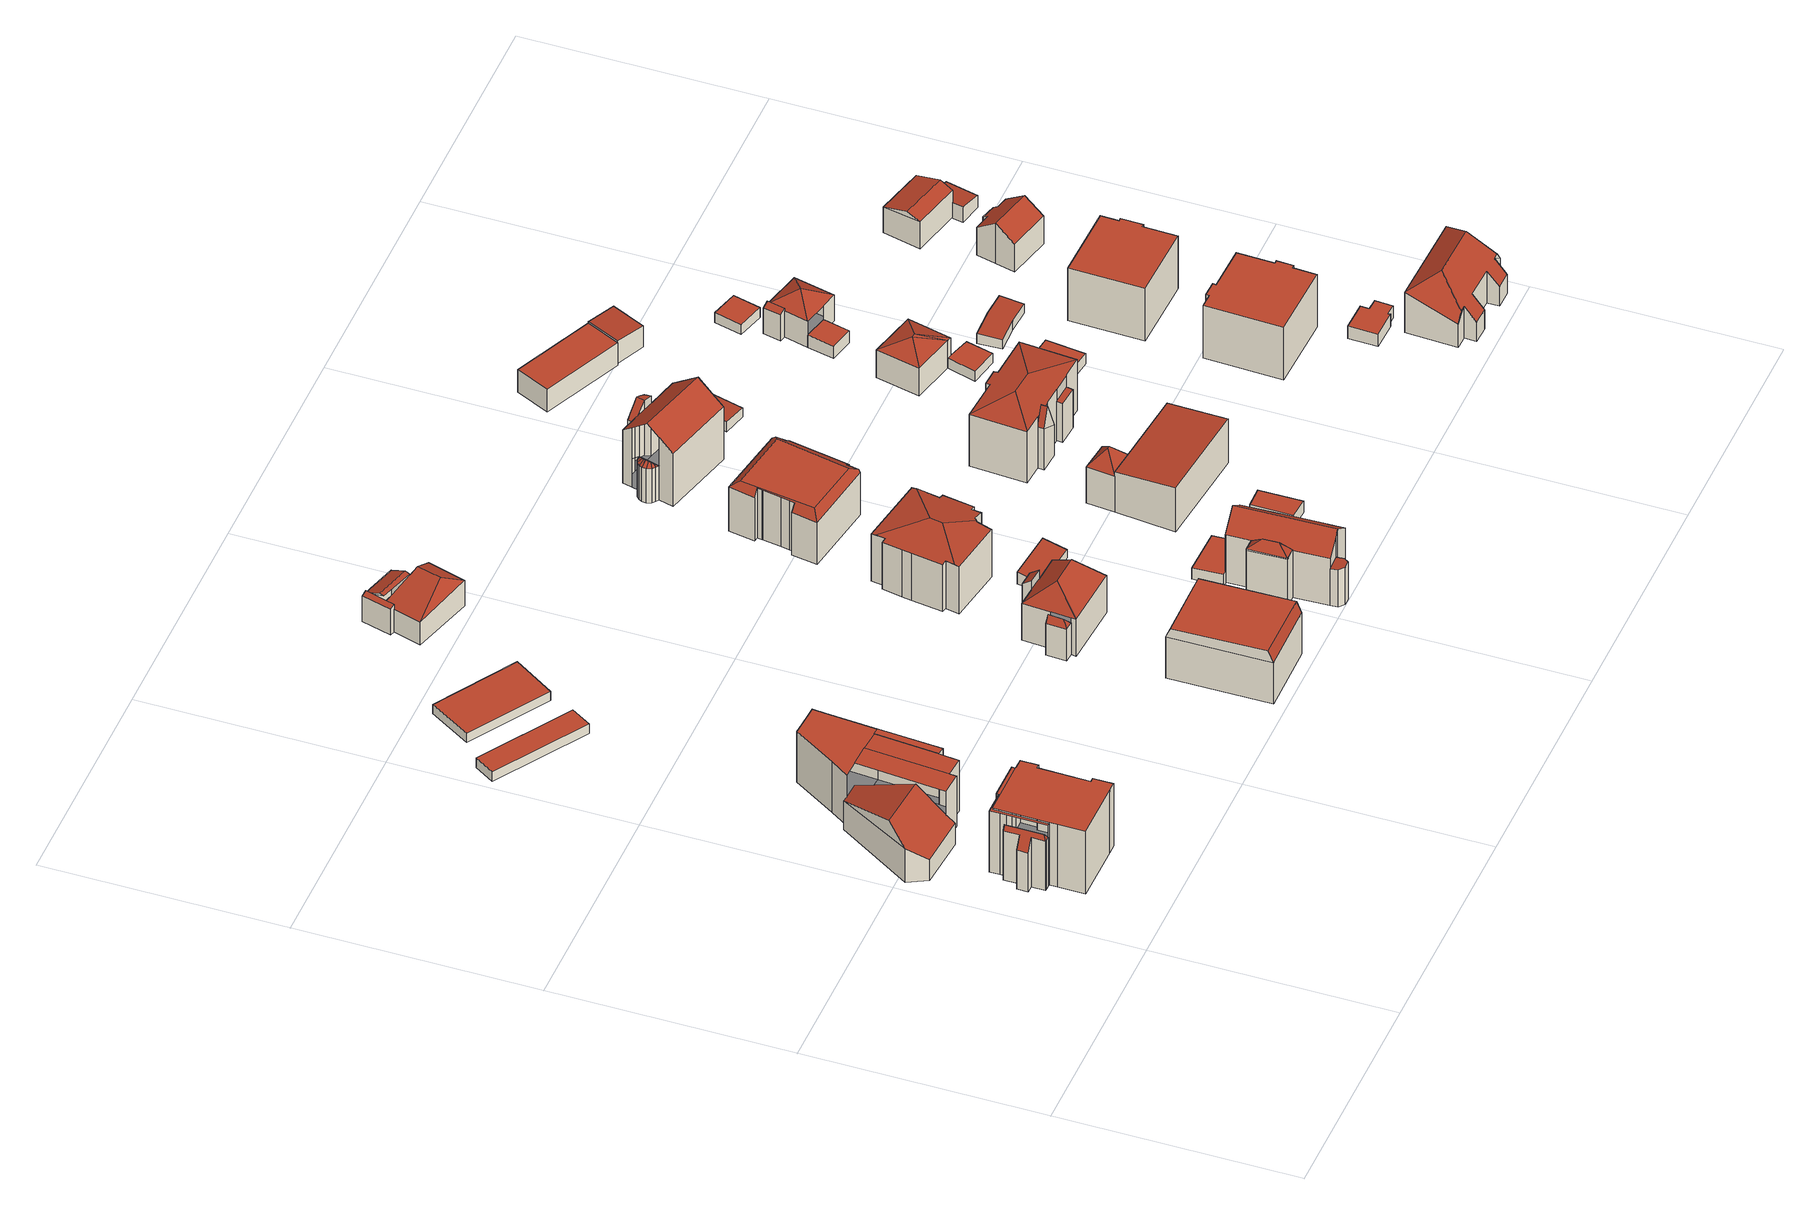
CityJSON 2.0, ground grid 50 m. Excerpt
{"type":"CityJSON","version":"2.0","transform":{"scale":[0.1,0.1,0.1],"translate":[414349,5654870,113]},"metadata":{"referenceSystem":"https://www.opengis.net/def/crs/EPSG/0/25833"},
"CityObjects":{
"building1":{"type":"Building","attributes":{"Gemeindeschluessel":14612000,"Geometrietyp2DReferenz":"3000","function":"31001_9998","roofType":"9999"},"children":["building1-1","building1-2","building1-3"]},
"building1-1":{"type":"BuildingPart","attributes":{"Dachtyp_tdc":"tdcPolyFlatRoof","Dachneigung":0,"QualitaetDacherkennung":68,"Geometrietyp2DReferenz":"3000","measuredHeight":15.14,"roofType":"1000"},"parents":["building1"],"geometry":[{"type":"MultiSurface","lod":"2","boundaries":[[[0,1,2,3,4]],[[1,5,6,2]],[[5,7,8,6]],[[7,9,10,8]],[[9,11,12,10]],[[11,13,14,12]],[[13,15,16,14]],[[15,17,18,16]],[[17,19,20,18]],[[19,21,22,20]],[[21,23,22]],[[19,17,15,13,11,9,7,5,1,0,24,21]],[[25,3,2,6,8,10,12,14,16,18,20,22]]],"semantics":{"surfaces":[{"type":"WallSurface"},{"type":"RoofSurface"},{"type":"GroundSurface"}],"values":[0,0,0,0,0,0,0,0,0,0,0,1,2]}}]},
"building1-2":{"type":"BuildingPart","attributes":{"Dachtyp_tdc":"tdcFreeFormRoof","Dachneigung":58.9,"QualitaetDacherkennung":14,"Geometrietyp2DReferenz":"3000","measuredHeight":13.01,"roofType":"5000"},"parents":["building1"],"geometry":[{"type":"MultiSurface","lod":"2","boundaries":[[[26,27,28,29]],[[27,30,31,28]],[[30,32,33,31]],[[32,34,35,33]],[[36,37,38,39]],[[37,40,41,38]],[[40,42,43,41]],[[42,44,45,43]],[[44,26,29,45]],[[40,37,36,46]],[[36,34,32,46]],[[32,30,27,26,44,42,40,46]],[[29,28,31,33,35,39,38,41,43,45]]],"semantics":{"surfaces":[{"type":"WallSurface"},{"type":"RoofSurface"},{"type":"GroundSurface"}],"values":[0,0,0,0,0,0,0,0,0,1,1,1,2]}}]},
"building1-3":{"type":"BuildingPart","attributes":{"Dachtyp_tdc":"tdcPolyFlatRoof","Dachneigung":0,"QualitaetDacherkennung":56,"Geometrietyp2DReferenz":"3000","measuredHeight":14.88,"roofType":"1000"},"parents":["building1"],"geometry":[{"type":"MultiSurface","lod":"2","boundaries":[[[47,48,49,35,34]],[[48,50,51,49]],[[50,52,53,51]],[[52,54,55,53]],[[54,56,57,55]],[[56,4,3,57]],[[23,58,39,22]],[[58,23,59,4,56,54,52,50,48,47]],[[35,49,51,53,55,57,3,25,22,39]]],"semantics":{"surfaces":[{"type":"WallSurface"},{"type":"RoofSurface"},{"type":"GroundSurface"}],"values":[0,0,0,0,0,0,0,1,2]}}]},
"building2":{"type":"Building","attributes":{"Gemeindeschluessel":14612000,"Geometrietyp2DReferenz":"3000","function":"31001_2000","roofType":"9999"},"children":["building2-1","building2-2","building2-3","building2-4","building2-5"]},
"building2-1":{"type":"BuildingPart","attributes":{"Dachtyp_tdc":"tdcPolyFlatRoof","Dachneigung":0,"QualitaetDacherkennung":80,"Geometrietyp2DReferenz":"3000","measuredHeight":12.36,"roofType":"1000"},"parents":["building2"],"geometry":[{"type":"MultiSurface","lod":"2","boundaries":[[[60,61,62,63,64,65]],[[60,65,66,67]],[[67,68,69,61,60]],[[65,64,70,71,66]]],"semantics":{"surfaces":[{"type":"WallSurface"},{"type":"RoofSurface"},{"type":"GroundSurface"}],"values":[0,0,1,2]}}]},
"building2-2":{"type":"BuildingPart","attributes":{"Dachtyp_tdc":"tdcPolyFlatRoof","Dachneigung":0,"QualitaetDacherkennung":65,"Geometrietyp2DReferenz":"3000","measuredHeight":12.35,"roofType":"1000"},"parents":["building2"],"geometry":[{"type":"MultiSurface","lod":"2","boundaries":[[[72,73,74,75,76]],[[73,77,78,74]],[[77,79,80,78]],[[79,81,82,80]],[[81,83,84,82]],[[83,85,86,84]],[[85,87,88,86]],[[87,85,83,81,79,77,73,72,69,68,89]],[[75,74,78,80,82,84,86,88,90,71,70]]],"semantics":{"surfaces":[{"type":"WallSurface"},{"type":"RoofSurface"},{"type":"GroundSurface"}],"values":[0,0,0,0,0,0,0,1,2]}}]},
"building2-3":{"type":"BuildingPart","attributes":{"Dachtyp_tdc":"tdcPolyFlatRoof","Dachneigung":0,"QualitaetDacherkennung":96,"Geometrietyp2DReferenz":"3000","measuredHeight":12.35,"roofType":"1000"},"parents":["building2"],"geometry":[{"type":"MultiSurface","lod":"2","boundaries":[[[91,67,66,92]],[[93,91,92,94]],[[93,89,68,67,91]],[[92,66,71,90,94]]],"semantics":{"surfaces":[{"type":"WallSurface"},{"type":"RoofSurface"},{"type":"GroundSurface"}],"values":[0,0,1,2]}}]},
"building2-4":{"type":"BuildingPart","attributes":{"Dachtyp_tdc":"tdcPolyFlatRoof","Dachneigung":0,"QualitaetDacherkennung":46,"Geometrietyp2DReferenz":"3000","measuredHeight":12.37,"roofType":"1000"},"parents":["building2"],"geometry":[{"type":"MultiSurface","lod":"2","boundaries":[[[95,96,97,88,87]],[[96,98,93,94,97]],[[96,95,99,98]],[[94,90,88,97]]],"semantics":{"surfaces":[{"type":"WallSurface"},{"type":"RoofSurface"},{"type":"GroundSurface"}],"values":[0,0,1,2]}}]},
"building2-5":{"type":"BuildingPart","attributes":{"Dachtyp_tdc":"tdcFreeFormRoof","Dachneigung":39.69,"QualitaetDacherkennung":5,"Geometrietyp2DReferenz":"3000","measuredHeight":11.81,"roofType":"5000"},"parents":["building2"],"geometry":[{"type":"MultiSurface","lod":"2","boundaries":[[[100,101,102,103]],[[101,104,105,102]],[[104,106,107,105]],[[100,62,108,109,104,101]],[[108,110,76,106,109]],[[106,104,109]],[[103,102,105,107,75,70,64]]],"semantics":{"surfaces":[{"type":"WallSurface"},{"type":"RoofSurface"},{"type":"GroundSurface"}],"values":[0,0,0,1,1,0,2]}}]},
"building3":{"type":"Building","attributes":{"Dachtyp_tdc":"tdcPolyFlatRoof","Gemeindeschluessel":14612000,"Dachneigung":0,"QualitaetDacherkennung":73,"Geometrietyp2DReferenz":"3000","measuredHeight":2.34,"function":"31001_2463","roofType":"1000"},"geometry":[{"type":"Solid","lod":"2","boundaries":[[[[111,112,113,114]],[[111,115,116,112]],[[113,117,118,114]],[[115,111,114,118]],[[112,116,117,113]],[[116,115,118,117]]]],"semantics":{"surfaces":[{"type":"WallSurface"},{"type":"RoofSurface"},{"type":"GroundSurface"}],"values":[[0,1,2,0,0,0]]}}]},
"building4":{"type":"Building","attributes":{"Dachtyp_tdc":"tdcPolyFlatRoof","Gemeindeschluessel":14612000,"Dachneigung":0,"QualitaetDacherkennung":93,"Geometrietyp2DReferenz":"3000","measuredHeight":2.27,"function":"31001_2463","roofType":"1000"},"geometry":[{"type":"Solid","lod":"2","boundaries":[[[[119,120,121,122]],[[120,123,124,121]],[[123,125,126,124]],[[125,119,122,126]],[[125,123,120,119]],[[122,121,124,126]]]],"semantics":{"surfaces":[{"type":"WallSurface"},{"type":"RoofSurface"},{"type":"GroundSurface"}],"values":[[0,0,0,0,1,2]]}}]},
"building5":{"type":"Building","attributes":{"Dachtyp_tdc":"tdcCutGableRoof","Gemeindeschluessel":14612000,"Dachneigung":0.757,"QualitaetDacherkennung":61,"Geometrietyp2DReferenz":"3000","measuredHeight":12.5,"function":"31001_9998","roofType":"9999"},"geometry":[{"type":"Solid","lod":"2","boundaries":[[[[127,128,129,130]],[[128,131,132,129]],[[131,133,134,132]],[[133,127,130,134]],[[128,127,135,136]],[[131,128,136,137]],[[133,131,137,138]],[[127,133,138,135]],[[137,136,135,138]],[[130,129,132,134]]]],"semantics":{"surfaces":[{"type":"WallSurface"},{"type":"RoofSurface"},{"type":"GroundSurface"}],"values":[[0,0,0,0,1,0,1,0,1,2]]}}]},
"building6":{"type":"Building","attributes":{"Gemeindeschluessel":14612000,"Geometrietyp2DReferenz":"3000","function":"31001_9998","roofType":"9999"},"children":["building6-1","building6-2","building6-3"]},
"building6-1":{"type":"BuildingPart","attributes":{"Dachtyp_tdc":"tdcHipAndGableRoof","Dachneigung":11.42,"QualitaetDacherkennung":39,"Geometrietyp2DReferenz":"3000","measuredHeight":7.59,"roofType":"5000"},"parents":["building6"],"geometry":[{"type":"MultiSurface","lod":"2","boundaries":[[[139,140,141,142]],[[140,143,144,141]],[[145,146,147,148]],[[146,139,142,147]],[[140,139,149]],[[139,146,150,149]],[[151,143,140,149,150,152]],[[145,152,150,146]],[[142,141,144,153,148,147]]],"semantics":{"surfaces":[{"type":"WallSurface"},{"type":"RoofSurface"},{"type":"GroundSurface"}],"values":[0,0,0,0,1,1,1,0,2]}}]},
"building6-2":{"type":"BuildingPart","attributes":{"Dachtyp_tdc":"tdcPolyFlatRoof","Dachneigung":25.01,"QualitaetDacherkennung":75,"Geometrietyp2DReferenz":"3000","measuredHeight":6.74,"roofType":"2100"},"parents":["building6"],"geometry":[{"type":"MultiSurface","lod":"2","boundaries":[[[154,155,156,144,143]],[[155,157,158,156]],[[157,159,160,161,158]],[[159,157,155,154,162,163]],[[144,156,158,161,153]]],"semantics":{"surfaces":[{"type":"WallSurface"},{"type":"RoofSurface"},{"type":"GroundSurface"}],"values":[0,0,0,1,2]}}]},
"building6-3":{"type":"BuildingPart","attributes":{"Dachtyp_tdc":"tdcGableRoof","Dachneigung":25.19,"QualitaetDacherkennung":68,"Geometrietyp2DReferenz":"3000","measuredHeight":7.72,"roofType":"3100"},"parents":["building6"],"geometry":[{"type":"MultiSurface","lod":"2","boundaries":[[[160,164,165,161]],[[164,166,152,145,148,165]],[[166,164,167]],[[160,163,168,169]],[[164,160,169,167]],[[168,166,167,169]],[[161,165,148,153]]],"semantics":{"surfaces":[{"type":"WallSurface"},{"type":"RoofSurface"},{"type":"GroundSurface"}],"values":[0,0,0,0,1,1,2]}}]},
"building7":{"type":"Building","attributes":{"Gemeindeschluessel":14612000,"Geometrietyp2DReferenz":"3000","function":"31001_9998","roofType":"9999"},"children":["building7-1","building7-2","building7-3"]},
"building7-1":{"type":"BuildingPart","attributes":{"Dachtyp_tdc":"tdcFreeFormRoof","Dachneigung":53.56,"QualitaetDacherkennung":23,"Geometrietyp2DReferenz":"3000","measuredHeight":9.12,"roofType":"5000"},"parents":["building7"],"geometry":[{"type":"MultiSurface","lod":"2","boundaries":[[[170,171,172,173]],[[174,175,176,177]],[[175,170,173,176]],[[174,171,178,179]],[[178,170,175,179]],[[179,175,174]],[[170,178,171]],[[173,172,177,176]]],"semantics":{"surfaces":[{"type":"WallSurface"},{"type":"RoofSurface"},{"type":"GroundSurface"}],"values":[0,0,0,1,1,1,0,2]}}]},
"building7-2":{"type":"BuildingPart","attributes":{"Dachtyp_tdc":"tdcPolyFlatRoof","Dachneigung":37.96,"QualitaetDacherkennung":35,"Geometrietyp2DReferenz":"3000","measuredHeight":11.14,"roofType":"2100"},"parents":["building7"],"geometry":[{"type":"MultiSurface","lod":"2","boundaries":[[[180,181,182,183,184]],[[185,186,187]],[[185,188,189,186]],[[188,180,184,189]],[[188,185,181,180]],[[184,183,186,189]]],"semantics":{"surfaces":[{"type":"WallSurface"},{"type":"RoofSurface"},{"type":"GroundSurface"}],"values":[0,0,0,0,1,2]}}]},
"building7-3":{"type":"BuildingPart","attributes":{"Dachtyp_tdc":"tdcHipRoof","Dachneigung":40.59,"QualitaetDacherkennung":74,"Geometrietyp2DReferenz":"3000","measuredHeight":13.68,"roofType":"3200"},"parents":["building7"],"geometry":[{"type":"MultiSurface","lod":"2","boundaries":[[[182,190,191,183]],[[190,192,193,191]],[[192,194,195,193]],[[194,196,197,195]],[[196,198,174,177,197]],[[199,200,172,171]],[[200,201,202,172]],[[201,187,186,202]],[[194,192,203]],[[201,200,199,198,196,204]],[[192,190,182,187,201,204,203]],[[196,194,203,204]],[[183,191,193,195,197,177,172,202,186]]],"semantics":{"surfaces":[{"type":"WallSurface"},{"type":"RoofSurface"},{"type":"GroundSurface"}],"values":[0,0,0,0,0,0,0,0,1,1,1,1,2]}}]},
"building8":{"type":"Building","attributes":{"Dachtyp_tdc":"tdcFreeFormRoof","Gemeindeschluessel":14612000,"Dachneigung":10.08,"QualitaetDacherkennung":55,"Geometrietyp2DReferenz":"3000","measuredHeight":13,"function":"31001_9998","roofType":"5000"},"geometry":[{"type":"Solid","lod":"2","boundaries":[[[[205,206,207,208]],[[206,209,210,207]],[[209,211,212,210]],[[211,213,214,212]],[[213,215,216,214]],[[215,217,218,216]],[[217,219,220,218]],[[219,221,222,220]],[[221,223,224,222]],[[223,225,226,224]],[[225,227,228,226]],[[227,229,230,228]],[[229,231,232,230]],[[231,233,234,232]],[[233,235,236,234]],[[235,237,238,236]],[[237,239,240,238]],[[239,205,208,240]],[[241,219,217,215,242,243]],[[233,244,245,246,237,235]],[[245,243,242,213,211,209,206,205,239,246]],[[221,241,243,245,244,231,229,227,225,223]],[[239,237,246]],[[215,213,242]],[[221,219,241]],[[233,231,244]],[[208,207,210,212,214,216,218,220,222,224,226,228,230,232,234,236,238,240]]]],"semantics":{"surfaces":[{"type":"WallSurface"},{"type":"RoofSurface"},{"type":"GroundSurface"}],"values":[[0,0,0,0,0,0,0,0,0,0,0,0,0,0,0,0,0,0,1,1,1,1,0,0,0,0,2]]}}]},
"building9":{"type":"Building","attributes":{"Dachtyp_tdc":"tdcPolyFlatRoof","Gemeindeschluessel":14612000,"Dachneigung":11.38,"QualitaetDacherkennung":78,"Geometrietyp2DReferenz":"3000","measuredHeight":3.02,"function":"31001_9998","roofType":"2100"},"geometry":[{"type":"Solid","lod":"2","boundaries":[[[[247,248,249,250]],[[248,251,252,249]],[[251,253,254,252]],[[253,247,250,254]],[[253,251,248,247]],[[250,249,252,254]]]],"semantics":{"surfaces":[{"type":"WallSurface"},{"type":"RoofSurface"},{"type":"GroundSurface"}],"values":[[0,0,0,0,1,2]]}}]},
"building10":{"type":"Building","attributes":{"Gemeindeschluessel":14612000,"Geometrietyp2DReferenz":"3000","function":"31001_9998","roofType":"9999"},"children":["building10-1","building10-2","building10-3","building10-4"]},
"building10-1":{"type":"BuildingPart","attributes":{"Dachtyp_tdc":"tdcPolyFlatRoof","Dachneigung":3.25,"QualitaetDacherkennung":40,"Geometrietyp2DReferenz":"3000","measuredHeight":9.07,"roofType":"2100"},"parents":["building10"],"geometry":[{"type":"MultiSurface","lod":"2","boundaries":[[[255,256,257,258]],[[256,259,260,257]],[[261,262,263,264]],[[262,265,266,263]],[[265,255,258,266]],[[265,262,261,259,256,255]],[[258,257,260,264,263,266]]],"semantics":{"surfaces":[{"type":"WallSurface"},{"type":"RoofSurface"},{"type":"GroundSurface"}],"values":[0,0,0,0,0,1,2]}}]},
"building10-2":{"type":"BuildingPart","attributes":{"Dachtyp_tdc":"tdcFreeFormRoof","Dachneigung":33.45,"QualitaetDacherkennung":18,"Geometrietyp2DReferenz":"3000","measuredHeight":9.5,"roofType":"5000"},"parents":["building10"],"geometry":[{"type":"MultiSurface","lod":"2","boundaries":[[[267,268,269,270]],[[268,271,272,269]],[[271,273,274,272]],[[275,273,271]],[[276,275,271,268]],[[276,268,267]],[[275,276,267,273]],[[270,269,272,274]]],"semantics":{"surfaces":[{"type":"WallSurface"},{"type":"RoofSurface"},{"type":"GroundSurface"}],"values":[0,0,0,1,1,1,1,2]}}]},
"building10-3":{"type":"BuildingPart","attributes":{"Dachtyp_tdc":"tdcHipRoof","Dachneigung":42.92,"QualitaetDacherkennung":72,"Geometrietyp2DReferenz":"3000","measuredHeight":13.51,"roofType":"3200"},"parents":["building10"],"geometry":[{"type":"MultiSurface","lod":"2","boundaries":[[[277,278,279,280]],[[281,282,283,284,285]],[[282,277,280,283]],[[278,286,287]],[[288,289,290]],[[286,288,290,287]],[[289,278,287,290]],[[278,289,281]],[[281,289,288,282]],[[282,288,286,277]],[[277,286,278]],[[280,279,284,283]]],"semantics":{"surfaces":[{"type":"WallSurface"},{"type":"RoofSurface"},{"type":"GroundSurface"}],"values":[0,0,0,1,1,1,1,0,0,0,0,2]}}]},
"building10-4":{"type":"BuildingPart","attributes":{"Dachtyp_tdc":"tdcGableRoof","Dachneigung":37.73,"QualitaetDacherkennung":51,"Geometrietyp2DReferenz":"3000","measuredHeight":14.97,"roofType":"3100"},"parents":["building10"],"geometry":[{"type":"MultiSurface","lod":"2","boundaries":[[[291,292,293,294,295,296]],[[296,297,298,278,281,285,299,300,291]],[[284,279,301,302,303,304,270,274,305,306,264,260]],[[278,298,301,279]],[[298,297,302,301]],[[297,296,303,302]],[[296,295,304,303]],[[295,294,267,270,304]],[[293,292,305,274,273]],[[292,291,306,305]],[[291,300,261,264,306]],[[299,285,284,260,259]]],"semantics":{"surfaces":[{"type":"RoofSurface"},{"type":"GroundSurface"},{"type":"WallSurface"}],"values":[0,0,1,2,2,2,2,2,2,2,2,2]}}]},
"building11":{"type":"Building","attributes":{"Dachtyp_tdc":"tdcPolyFlatRoof","Gemeindeschluessel":14612000,"Dachneigung":0,"QualitaetDacherkennung":69,"Geometrietyp2DReferenz":"3000","measuredHeight":2.79,"function":"31001_9998","roofType":"1000"},"geometry":[{"type":"Solid","lod":"2","boundaries":[[[[307,308,309,301]],[[308,310,311,309]],[[310,312,313,311]],[[312,314,304,313]],[[314,315,302,304]],[[315,307,301,302]],[[315,314,312,310,308,307]],[[301,309,311,313,304,302]]]],"semantics":{"surfaces":[{"type":"WallSurface"},{"type":"RoofSurface"},{"type":"GroundSurface"}],"values":[[0,0,0,0,0,0,1,2]]}}]},
"building12":{"type":"Building","attributes":{"Dachtyp_tdc":"tdcFreeFormRoof","Gemeindeschluessel":14612000,"Dachneigung":0.029,"QualitaetDacherkennung":63,"Geometrietyp2DReferenz":"3000","measuredHeight":12.24,"function":"31001_9998","roofType":"5000"},"geometry":[{"type":"Solid","lod":"2","boundaries":[[[[316,317,318,319]],[[317,320,321,318]],[[320,322,323,321]],[[322,324,325,323]],[[324,326,327,325]],[[326,328,329,327]],[[328,330,331,329]],[[330,332,333,331]],[[332,334,335,333]],[[334,336,337,335]],[[336,338,339,337]],[[338,340,341,339]],[[340,342,343,341]],[[344,345,346,347]],[[345,316,319,346]],[[348,349,320,317,350]],[[322,349,348,351,352,328,326,324]],[[330,352,351,353,332]],[[350,317,316,345,344,342,340,338,336,334,332,353]],[[351,348,350,353]],[[322,320,349]],[[330,328,352]],[[319,318,321,323,325,327,329,331,333,335,337,339,341,343,347,346]],[[342,344,347,343]]]],"semantics":{"surfaces":[{"type":"WallSurface"},{"type":"RoofSurface"},{"type":"GroundSurface"}],"values":[[0,0,0,0,0,0,0,0,0,0,0,0,0,0,0,1,1,1,1,1,0,0,2,0]]}}]},
"building13":{"type":"Building","attributes":{"Dachtyp_tdc":"tdcPolyFlatRoof","Gemeindeschluessel":14612000,"Dachneigung":0,"QualitaetDacherkennung":71,"Geometrietyp2DReferenz":"3000","measuredHeight":2.79,"function":"31001_9998","roofType":"1000"},"geometry":[{"type":"Solid","lod":"2","boundaries":[[[[354,355,356,357]],[[355,358,359,356]],[[358,360,361,359]],[[360,354,357,361]],[[360,358,355,354]],[[357,356,359,361]]]],"semantics":{"surfaces":[{"type":"WallSurface"},{"type":"RoofSurface"},{"type":"GroundSurface"}],"values":[[0,0,0,0,1,2]]}}]},
"building14":{"type":"Building","attributes":{"Dachtyp_tdc":"tdcFreeFormRoof","Gemeindeschluessel":14612000,"Dachneigung":49.23,"QualitaetDacherkennung":4,"Geometrietyp2DReferenz":"3000","measuredHeight":12.11,"function":"31001_9998","roofType":"5000"},"geometry":[{"type":"Solid","lod":"2","boundaries":[[[[362,363,364,365]],[[366,367,363,362]],[[367,368,364,363]],[[368,369,365,364]],[[369,366,362,365]],[[370,369,368]],[[371,370,368,367]],[[371,367,366]],[[370,371,366,369]]]],"semantics":{"surfaces":[{"type":"GroundSurface"},{"type":"WallSurface"},{"type":"RoofSurface"}],"values":[[0,1,1,1,1,2,2,2,2]]}}]},
"building15":{"type":"Building","attributes":{"Gemeindeschluessel":14612000,"Geometrietyp2DReferenz":"3000","function":"31001_9998","roofType":"9999"},"children":["building15-1","building15-2","building15-3"]},
"building15-1":{"type":"BuildingPart","attributes":{"Dachtyp_tdc":"tdcFreeFormRoof","Dachneigung":49.62,"QualitaetDacherkennung":19,"Geometrietyp2DReferenz":"3000","measuredHeight":15.12,"roofType":"5000"},"parents":["building15"],"geometry":[{"type":"MultiSurface","lod":"2","boundaries":[[[372,373,374,375,376]],[[377,378,379,380]],[[378,381,382,379]],[[381,372,376,382]],[[383,384,378,377,385]],[[373,372,381,384,383]],[[381,378,384]],[[376,375,380,379,382]]],"semantics":{"surfaces":[{"type":"WallSurface"},{"type":"RoofSurface"},{"type":"GroundSurface"}],"values":[0,0,0,0,1,1,0,2]}}]},
"building15-2":{"type":"BuildingPart","attributes":{"Dachtyp_tdc":"tdcGableRoof","Dachneigung":37.01,"QualitaetDacherkennung":70,"Geometrietyp2DReferenz":"3000","measuredHeight":17.1,"roofType":"3100"},"parents":["building15"],"geometry":[{"type":"MultiSurface","lod":"2","boundaries":[[[386,387,377,380,388]],[[374,389,390,375]],[[389,391,392,390]],[[391,393,394,392]],[[393,395,396,394]],[[395,397,398,396]],[[397,399,398]],[[400,401,402]],[[400,386,388,401]],[[403,397,395,393,391]],[[391,389,374,404,385,387,386,400,403]],[[388,380,375,390,392,394,396,398,405,406,401]]],"semantics":{"surfaces":[{"type":"WallSurface"},{"type":"RoofSurface"},{"type":"GroundSurface"}],"values":[0,0,0,0,0,0,0,0,0,1,1,2]}}]},
"building15-3":{"type":"BuildingPart","attributes":{"Dachtyp_tdc":"tdcFreeFormRoof","Dachneigung":41.09,"QualitaetDacherkennung":11,"Geometrietyp2DReferenz":"3000","measuredHeight":9.21,"roofType":"5000"},"parents":["building15"],"geometry":[{"type":"MultiSurface","lod":"2","boundaries":[[[407,408,409,410]],[[408,411,412,409]],[[411,413,414,412]],[[413,415,416,414]],[[415,417,418,416]],[[417,419,406,418]],[[399,420,421,398]],[[420,407,410,421]],[[419,402,419,417,422]],[[417,415,423,422]],[[415,413,424,423]],[[413,411,425,424]],[[411,408,426,425]],[[408,407,427,426]],[[407,420,428,427]],[[420,399,428]],[[399,429,419,422,423,424,425,426,427,428]],[[410,409,412,414,416,418,406,401,406,405,398,421]]],"semantics":{"surfaces":[{"type":"WallSurface"},{"type":"RoofSurface"},{"type":"GroundSurface"}],"values":[0,0,0,0,0,0,0,0,1,1,1,1,1,1,1,1,1,2]}}]},
"building16":{"type":"Building","attributes":{"Dachtyp_tdc":"tdcPolyFlatRoof","Gemeindeschluessel":14612000,"Dachneigung":3.81,"QualitaetDacherkennung":51,"Geometrietyp2DReferenz":"3000","measuredHeight":10.68,"function":"31001_9998","roofType":"2100"},"geometry":[{"type":"Solid","lod":"2","boundaries":[[[[430,431,432,433]],[[431,434,435,432]],[[434,436,362,435]],[[436,437,365,362]],[[437,430,433,365]],[[437,436,434,431,430]],[[433,432,435,362,365]]]],"semantics":{"surfaces":[{"type":"WallSurface"},{"type":"RoofSurface"},{"type":"GroundSurface"}],"values":[[0,0,0,0,0,1,2]]}}]},
"building17":{"type":"Building","attributes":{"Gemeindeschluessel":14612000,"Geometrietyp2DReferenz":"3000","function":"31001_9998","roofType":"9999"},"children":["building17-1","building17-2","building17-3"]},
"building17-1":{"type":"BuildingPart","attributes":{"Dachtyp_tdc":"tdcPolyFlatRoof","Dachneigung":9.06,"QualitaetDacherkennung":35,"Geometrietyp2DReferenz":"3000","measuredHeight":9.53,"roofType":"2100"},"parents":["building17"],"geometry":[{"type":"MultiSurface","lod":"2","boundaries":[[[438,439,440,441]],[[439,442,443,440]],[[442,444,445,443]],[[444,442,439,438]],[[441,440,443,445]]],"semantics":{"surfaces":[{"type":"WallSurface"},{"type":"RoofSurface"},{"type":"GroundSurface"}],"values":[0,0,0,1,2]}}]},
"building17-2":{"type":"BuildingPart","attributes":{"Dachtyp_tdc":"tdcGableRoof","Dachneigung":66.83,"QualitaetDacherkennung":9,"Geometrietyp2DReferenz":"3000","measuredHeight":14.24,"roofType":"3100"},"parents":["building17"],"geometry":[{"type":"MultiSurface","lod":"2","boundaries":[[[446,447,448,449]],[[447,450,451,448]],[[450,452,453,451]],[[450,447,454]],[[447,446,455,456,454]],[[452,450,454,456,457]],[[449,448,451,453]]],"semantics":{"surfaces":[{"type":"WallSurface"},{"type":"RoofSurface"},{"type":"GroundSurface"}],"values":[0,0,0,0,1,1,2]}}]},
"building17-3":{"type":"BuildingPart","attributes":{"Dachtyp_tdc":"tdcHipRoof","Dachneigung":10.61,"QualitaetDacherkennung":46,"Geometrietyp2DReferenz":"3000","measuredHeight":13.57,"roofType":"3200"},"parents":["building17"],"geometry":[{"type":"MultiSurface","lod":"2","boundaries":[[[458,459,460,461]],[[459,462,463,460]],[[462,464,465,463]],[[464,466,441,465]],[[466,438,441]],[[467,445,444]],[[467,468,449,445]],[[468,446,449]],[[469,453,452]],[[469,470,471,453]],[[470,472,473,471]],[[472,474,475,473]],[[474,476,477,475]],[[476,458,461,477]],[[472,470,478]],[[464,462,479]],[[470,469,457,455,468,467,466,464,479,478]],[[462,459,458,476,474,472,478,479]],[[461,460,463,465,441,445,449,453,471,473,475,477]]],"semantics":{"surfaces":[{"type":"WallSurface"},{"type":"RoofSurface"},{"type":"GroundSurface"}],"values":[0,0,0,0,0,0,0,0,0,0,0,0,0,0,1,1,1,1,2]}}]},
"building18":{"type":"Building","attributes":{"Dachtyp_tdc":"tdcPolyFlatRoof","Gemeindeschluessel":14612000,"Dachneigung":3.22,"QualitaetDacherkennung":90,"Geometrietyp2DReferenz":"3000","measuredHeight":2.46,"function":"31001_9998","roofType":"2100"},"geometry":[{"type":"Solid","lod":"2","boundaries":[[[[480,481,482,483]],[[481,484,485,482]],[[484,486,487,485]],[[486,480,483,487]],[[486,484,481,480]],[[483,482,485,487]]]],"semantics":{"surfaces":[{"type":"WallSurface"},{"type":"RoofSurface"},{"type":"GroundSurface"}],"values":[[0,0,0,0,1,2]]}}]},
"building19":{"type":"Building","attributes":{"Dachtyp_tdc":"tdcPolyFlatRoof","Gemeindeschluessel":14612000,"Dachneigung":0,"QualitaetDacherkennung":77,"Geometrietyp2DReferenz":"3000","measuredHeight":5.57,"function":"31001_2000","roofType":"1000"},"geometry":[{"type":"Solid","lod":"2","boundaries":[[[[488,489,490,491]],[[489,492,493,490]],[[492,494,495,493]],[[494,488,491,495]],[[494,492,489,488]],[[491,490,493,495]]]],"semantics":{"surfaces":[{"type":"WallSurface"},{"type":"RoofSurface"},{"type":"GroundSurface"}],"values":[[0,0,0,0,1,2]]}}]},
"building20":{"type":"Building","attributes":{"Dachtyp_tdc":"tdcFreeFormRoof","Gemeindeschluessel":14612000,"Dachneigung":22.33,"QualitaetDacherkennung":85,"Geometrietyp2DReferenz":"3000","measuredHeight":8.63,"function":"31001_9998","roofType":"5000"},"geometry":[{"type":"Solid","lod":"2","boundaries":[[[[496,497,498,499]],[[497,500,501,498]],[[500,502,503,501]],[[502,504,505,503]],[[504,496,499,505]],[[506,502,500]],[[507,497,496]],[[506,497,507]],[[497,506,500]],[[507,496,504]],[[506,507,504,502]],[[499,498,501,503,505]]]],"semantics":{"surfaces":[{"type":"WallSurface"},{"type":"RoofSurface"},{"type":"GroundSurface"}],"values":[[0,0,0,0,0,1,1,1,1,1,1,2]]}}]},
"building21":{"type":"Building","attributes":{"Dachtyp_tdc":"tdcPolyFlatRoof","Gemeindeschluessel":14612000,"Dachneigung":0,"QualitaetDacherkennung":68,"Geometrietyp2DReferenz":"3000","measuredHeight":2.4,"function":"31001_9998","roofType":"1000"},"geometry":[{"type":"Solid","lod":"2","boundaries":[[[[508,509,510,511]],[[509,512,513,510]],[[509,508,514,515,512]],[[513,498,499,511,510]],[[512,515,498,513]],[[515,514,499,498]],[[514,508,511,499]]]],"semantics":{"surfaces":[{"type":"WallSurface"},{"type":"RoofSurface"},{"type":"GroundSurface"}],"values":[[0,0,1,2,0,0,0]]}}]},
"building22":{"type":"Building","attributes":{"Dachtyp_tdc":"tdcPolyFlatRoof","Gemeindeschluessel":14612000,"Dachneigung":0,"QualitaetDacherkennung":89,"Geometrietyp2DReferenz":"3000","measuredHeight":2.5,"function":"31001_9998","roofType":"1000"},"geometry":[{"type":"Solid","lod":"2","boundaries":[[[[516,517,518,519]],[[517,520,521,518]],[[520,522,523,521]],[[522,516,519,523]],[[522,520,517,516]],[[519,518,521,523]]]],"semantics":{"surfaces":[{"type":"WallSurface"},{"type":"RoofSurface"},{"type":"GroundSurface"}],"values":[[0,0,0,0,1,2]]}}]},
"building23":{"type":"Building","attributes":{"Dachtyp_tdc":"tdcPolyFlatRoof","Gemeindeschluessel":14612000,"Dachneigung":2.58,"QualitaetDacherkennung":81,"Geometrietyp2DReferenz":"3000","measuredHeight":5.33,"function":"31001_2000","roofType":"2100"},"geometry":[{"type":"Solid","lod":"2","boundaries":[[[[524,525,526,527]],[[525,528,529,526]],[[528,530,531,529]],[[530,532,533,531]],[[532,524,527,533]],[[532,530,528,525,524]],[[527,526,529,531,533]]]],"semantics":{"surfaces":[{"type":"WallSurface"},{"type":"RoofSurface"},{"type":"GroundSurface"}],"values":[[0,0,0,0,0,1,2]]}}]},
"building24":{"type":"Building","attributes":{"Gemeindeschluessel":14612000,"Geometrietyp2DReferenz":"3000","function":"31001_9998","roofType":"9999"},"children":["building24-1","building24-2","building24-3"]},
"building24-1":{"type":"BuildingPart","attributes":{"Dachtyp_tdc":"tdcTentRoof","Dachneigung":29.86,"QualitaetDacherkennung":76,"Geometrietyp2DReferenz":"3000","measuredHeight":8.89,"roofType":"3500"},"parents":["building24"],"geometry":[{"type":"MultiSurface","lod":"2","boundaries":[[[534,535,536,537]],[[535,538,539,540,536]],[[541,542,543,544,545]],[[546,534,537,547]],[[534,546,548]],[[535,534,548]],[[541,538,535,548]],[[546,542,541,548]],[[537,536,540,544,543,547]]],"semantics":{"surfaces":[{"type":"WallSurface"},{"type":"RoofSurface"},{"type":"GroundSurface"}],"values":[0,0,0,0,1,1,1,1,2]}}]},
"building24-2":{"type":"BuildingPart","attributes":{"Dachtyp_tdc":"tdcPolyFlatRoof","Dachneigung":0,"QualitaetDacherkennung":0,"Geometrietyp2DReferenz":"3000","measuredHeight":3,"roofType":"9999"},"parents":["building24"],"geometry":[{"type":"MultiSurface","lod":"2","boundaries":[[[545,549,550,539]],[[539,550,551,540]],[[550,549,552,551]],[[549,545,544,552]],[[540,551,552,544]],[[540,544,545,539]]],"semantics":{"surfaces":[{"type":"RoofSurface"},{"type":"WallSurface"},{"type":"GroundSurface"},{"type":"ClosureSurface","isClosure":"1","QuelleClosure":"LoD1Solid"}],"values":[0,1,1,1,2,3]}}]},
"building24-3":{"type":"BuildingPart","attributes":{"Dachtyp_tdc":"tdcPolyFlatRoof","Dachneigung":27.18,"QualitaetDacherkennung":63,"Geometrietyp2DReferenz":"3000","measuredHeight":7.03,"roofType":"2100"},"parents":["building24"],"geometry":[{"type":"MultiSurface","lod":"2","boundaries":[[[553,554,555,543,542]],[[554,556,557,555]],[[556,558,546,547,557]],[[558,556,554,553]],[[543,555,557,547]]],"semantics":{"surfaces":[{"type":"WallSurface"},{"type":"RoofSurface"},{"type":"GroundSurface"}],"values":[0,0,0,1,2]}}]},
"building25":{"type":"Building","attributes":{"Dachtyp_tdc":"tdcPolyFlatRoof","Gemeindeschluessel":14612000,"Dachneigung":0,"QualitaetDacherkennung":87,"Geometrietyp2DReferenz":"3000","measuredHeight":2.42,"function":"31001_9998","roofType":"1000"},"geometry":[{"type":"Solid","lod":"2","boundaries":[[[[559,560,561,562]],[[560,563,564,561]],[[563,565,566,564]],[[565,559,562,566]],[[565,563,560,559]],[[562,561,564,566]]]],"semantics":{"surfaces":[{"type":"WallSurface"},{"type":"RoofSurface"},{"type":"GroundSurface"}],"values":[[0,0,0,0,1,2]]}}]},
"building26":{"type":"Building","attributes":{"Dachtyp_tdc":"tdcPolyFlatRoof","Gemeindeschluessel":14612000,"Dachneigung":0,"QualitaetDacherkennung":62,"Geometrietyp2DReferenz":"3000","measuredHeight":12.8,"function":"31001_9998","roofType":"1000"},"geometry":[{"type":"Solid","lod":"2","boundaries":[[[[567,568,569,570]],[[568,571,572,569]],[[571,573,574,572]],[[573,575,576,574]],[[575,577,578,576]],[[577,579,580,578]],[[579,581,582,580]],[[581,583,584,582]],[[583,585,586,584]],[[585,587,588,586]],[[587,589,590,588]],[[589,567,570,590]],[[589,587,585,583,581,579,577,575,573,571,568,567]],[[570,569,572,574,576,578,580,582,584,586,588,590]]]],"semantics":{"surfaces":[{"type":"WallSurface"},{"type":"RoofSurface"},{"type":"GroundSurface"}],"values":[[0,0,0,0,0,0,0,0,0,0,0,0,1,2]]}}]},
"building27":{"type":"Building","attributes":{"Dachtyp_tdc":"tdcPolyFlatRoof","Gemeindeschluessel":14612000,"Dachneigung":3,"QualitaetDacherkennung":96,"Geometrietyp2DReferenz":"3000","measuredHeight":2.49,"function":"31001_9998","roofType":"2100"},"geometry":[{"type":"Solid","lod":"2","boundaries":[[[[591,592,593,594]],[[592,595,596,593]],[[595,597,598,596]],[[597,599,600,598]],[[599,601,602,600]],[[601,591,594,602]],[[601,599,597,595,592,591]],[[594,593,596,598,600,602]]]],"semantics":{"surfaces":[{"type":"WallSurface"},{"type":"RoofSurface"},{"type":"GroundSurface"}],"values":[[0,0,0,0,0,0,1,2]]}}]},
"building28":{"type":"Building","attributes":{"Dachtyp_tdc":"tdcPolyFlatRoof","Gemeindeschluessel":14612000,"Dachneigung":0,"QualitaetDacherkennung":69,"Geometrietyp2DReferenz":"3000","measuredHeight":3.01,"function":"31001_9998","roofType":"1000"},"geometry":[{"type":"Solid","lod":"2","boundaries":[[[[603,604,605,606]],[[604,607,608,605]],[[607,609,610,608]],[[609,611,612,610]],[[611,613,614,612]],[[613,615,616,614]],[[615,617,618,616]],[[617,603,606,618]],[[617,615,613,611,609,607,604,603]],[[606,605,608,610,612,614,616,618]]]],"semantics":{"surfaces":[{"type":"WallSurface"},{"type":"RoofSurface"},{"type":"GroundSurface"}],"values":[[0,0,0,0,0,0,0,0,1,2]]}}]},
"building29":{"type":"Building","attributes":{"Dachtyp_tdc":"tdcPolyFlatRoof","Gemeindeschluessel":14612000,"Dachneigung":0,"QualitaetDacherkennung":83,"Geometrietyp2DReferenz":"3000","measuredHeight":12.8,"function":"31001_9998","roofType":"1000"},"geometry":[{"type":"Solid","lod":"2","boundaries":[[[[619,620,621,622]],[[620,623,624,621]],[[623,625,626,624]],[[625,627,628,626]],[[627,629,630,628]],[[629,631,632,630]],[[631,633,634,632]],[[633,619,622,634]],[[633,631,629,627,625,623,620,619]],[[622,621,624,626,628,630,632,634]]]],"semantics":{"surfaces":[{"type":"WallSurface"},{"type":"RoofSurface"},{"type":"GroundSurface"}],"values":[[0,0,0,0,0,0,0,0,1,2]]}}]},
"building30":{"type":"Building","attributes":{"Dachtyp_tdc":"tdcFreeFormRoof","Gemeindeschluessel":14612000,"Dachneigung":50.66,"QualitaetDacherkennung":41,"Geometrietyp2DReferenz":"3000","measuredHeight":13.86,"function":"31001_9998","roofType":"5000"},"geometry":[{"type":"Solid","lod":"2","boundaries":[[[[635,636,637,638]],[[636,639,640,637]],[[639,641,642,640]],[[641,643,644,642]],[[643,645,646,644]],[[645,647,648,646]],[[647,649,650,648]],[[649,651,652,650]],[[651,653,654,652]],[[653,655,656,654]],[[655,657,658,656]],[[659,636,635,660]],[[661,662,657,655]],[[662,660,635,657]],[[662,661,653,651,649,647,645,643,641,639,659,660]],[[639,636,659]],[[655,653,661]],[[658,638,637,640,642,644,646,648,650,652,654,656]],[[657,635,638,658]]]],"semantics":{"surfaces":[{"type":"WallSurface"},{"type":"RoofSurface"},{"type":"GroundSurface"}],"values":[[0,0,0,0,0,0,0,0,0,0,0,1,1,1,1,0,0,2,0]]}}]},
"building31":{"type":"Building","attributes":{"Dachtyp_tdc":"tdcGableRoof","Gemeindeschluessel":14612000,"Dachneigung":34.8,"QualitaetDacherkennung":80,"Geometrietyp2DReferenz":"3000","measuredHeight":9.78,"function":"31001_9998","roofType":"3100"},"geometry":[{"type":"Solid","lod":"2","boundaries":[[[[663,664,665,666]],[[664,667,668,665]],[[667,669,670,668]],[[669,671,672,670]],[[671,673,674,672]],[[673,675,676,674]],[[675,677,678,676]],[[677,679,680,678]],[[679,681,682,680]],[[681,663,666,682]],[[677,675,673,671]],[[671,669,667,664,663,681,679,677]],[[666,665,668,670,672,674,676,678,680,682]]]],"semantics":{"surfaces":[{"type":"WallSurface"},{"type":"RoofSurface"},{"type":"GroundSurface"}],"values":[[0,0,0,0,0,0,0,0,0,0,1,1,2]]}}]},
"building32":{"type":"Building","attributes":{"Dachtyp_tdc":"tdcFreeFormRoof","Gemeindeschluessel":14612000,"Dachneigung":16.2,"QualitaetDacherkennung":62,"Geometrietyp2DReferenz":"3000","measuredHeight":7.73,"function":"31001_9998","roofType":"5000"},"geometry":[{"type":"Solid","lod":"2","boundaries":[[[[683,684,685,686]],[[684,687,688,685]],[[687,689,690,688]],[[689,683,686,690]],[[689,687,691,692]],[[683,692,691,684]],[[687,684,691]],[[683,689,692]],[[686,685,688,690]]]],"semantics":{"surfaces":[{"type":"WallSurface"},{"type":"RoofSurface"},{"type":"GroundSurface"}],"values":[[0,0,0,0,1,1,0,0,2]]}}]},
"building33":{"type":"Building","attributes":{"Dachtyp_tdc":"tdcPolyFlatRoof","Gemeindeschluessel":14612000,"Dachneigung":10.54,"QualitaetDacherkennung":77,"Geometrietyp2DReferenz":"3000","measuredHeight":3.86,"function":"31001_9998","roofType":"2100"},"geometry":[{"type":"Solid","lod":"2","boundaries":[[[[693,694,695,696]],[[694,697,686,695]],[[697,698,699,686]],[[698,700,701,699]],[[700,702,703,701]],[[702,704,705,703]],[[704,693,696,705]],[[704,702,700,698,697,694,693]],[[696,695,686,699,701,703,705]]]],"semantics":{"surfaces":[{"type":"WallSurface"},{"type":"RoofSurface"},{"type":"GroundSurface"}],"values":[[0,0,0,0,0,0,0,1,2]]}}]}
},
"vertices":[
[225,342,167],[245,342,167],[245,342,15],[225,342,15],[225,342,164],[245,305,167],[245,305,15],[237,305,167],[237,305,15],[236,199,167],[236,199,15],[245,199,167],[245,199,15],[245,157,167],[245,157,15],[224,157,167],[224,157,15],[100,158,167],[100,158,15],[100,213,167],[100,213,15],[100,230,167],[100,230,15],[100,230,164],[101,342,167],[101,342,15],
[68,282,110],[83,282,135],[83,282,15],[68,282,15],[83,314,135],[83,314,15],[89,314,145],[89,314,15],[95,313,135],[95,313,15],[95,230,135],[87,230,135],[87,230,15],[95,230,15],[83,230,135],[83,230,15],[83,259,135],[83,259,15],[68,259,109],[68,259,15],[89,236,145],
[95,313,164],[95,325,164],[95,325,15],[95,346,164],[95,346,15],[144,346,164],[144,346,15],[145,351,164],[145,351,15],[225,351,164],[225,351,15],[95,230,164],[101,342,164],
[195,448,137],[147,451,137],[147,451,80],[147,451,67],[147,451,14],[195,448,14],[196,462,14],[196,462,137],[208,635,137],[162,637,137],[162,637,14],[208,635,14],
[125,639,137],[150,677,137],[150,677,14],[125,639,14],[125,639,83],[208,768,137],[208,768,14],[229,767,137],[229,767,14],[259,765,137],[259,765,14],[277,764,137],[277,764,14],[275,739,137],[275,739,14],[267,631,137],[267,631,14],[252,632,137],[252,632,14],
[238,459,137],[238,459,14],[242,500,137],[242,500,14],
[267,631,138],[258,499,138],[258,499,14],[242,500,138],[252,632,138],
[146,433,65],[35,441,64],[35,441,14],[146,433,14],[13,481,96],[13,481,14],[113,640,84],[113,640,14],[152,513,132],[39,522,132],[162,637,83],
[195,1173,42],[5,1292,42],[5,1292,19],[195,1173,19],[222,1215,42],[32,1334,42],[32,1334,19],[222,1215,19],
[313,1359,42],[256,1272,42],[256,1272,20],[313,1359,20],[90,1374,42],[90,1374,20],[145,1462,42],[145,1462,20],
[719,234,117],[870,236,117],[870,236,17],[719,234,17],[872,24,117],[872,24,17],[722,22,117],[722,22,17],[719,224,140],[870,226,140],[872,34,142],[722,33,142],
[449,1514,82],[317,1552,75],[317,1552,20],[449,1514,20],[334,1610,75],[334,1610,20],[417,1610,79],[473,1594,82],[473,1594,20],[417,1610,20],[426,1553,96],[441,1604,96],[341,1633,75],[417,1610,91],[341,1633,20],
[334,1610,87],[324,1613,82],[324,1613,20],[342,1676,82],[342,1676,20],[353,1673,87],[353,1673,82],[353,1673,20],[341,1633,87],[348,1657,87],
[429,1651,82],[429,1651,20],[417,1610,95],[420,1620,97],[341,1633,95],[344,1642,97],
[709,467,87],[730,466,87],[730,466,10],[709,467,10],[727,423,87],[707,425,87],[707,425,10],[727,423,10],[720,466,101],[717,434,101],
[812,537,106],[810,518,121],[810,518,99],[810,518,10],[812,537,10],[775,520,121],[775,520,10],[775,520,99],[777,539,106],[777,539,10],
[810,517,100],[810,517,10],[868,514,99],[868,514,10],[861,404,100],[861,404,10],[726,413,100],[726,413,10],[727,423,100],[730,466,100],[730,466,99],[733,523,99],[733,523,10],[830,461,147],[764,465,147],
[749,685,131],[759,750,131],[759,750,17],[749,685,17],[762,770,131],[762,770,17],[769,812,131],[769,812,17],[779,810,133],[779,810,17],[784,839,131],[784,839,17],[926,816,132],[926,816,17],[932,815,132],[932,815,17],[922,756,134],[922,756,17],[932,754,132],[932,754,17],[922,688,132],[922,688,17],[912,689,133],[912,689,17],[909,669,134],[909,669,17],[886,673,138],[886,673,17],[878,667,138],[878,667,17],[873,635,132],[873,635,17],[754,654,131],[754,654,17],[759,683,133],[759,683,17],[931,806,133],[782,830,133],[847,748,147],[881,669,138],[842,720,147],[756,664,133],
[865,534,37],[870,584,47],[870,584,17],[865,534,17],[976,574,47],[976,574,17],[972,524,37],[972,524,17],
[1042,2,97],[1031,12,96],[1031,12,6],[1042,2,6],[1030,27,95],[1030,27,6],[1065,29,95],[1066,13,96],[1066,13,6],[1065,29,6],[1058,2,97],[1058,2,6],
[1113,157,92],[1139,158,92],[1139,158,6],[1113,157,6],[1143,66,92],[1143,66,6],[1116,65,92],[1116,65,6],[1129,79,101],[1126,150,101],
[996,180,121],[1025,181,121],[1025,181,6],[996,180,6],[1027,100,121],[999,99,121],[999,99,6],[1027,100,6],[1027,100,120],[996,180,124],[1015,155,141],[999,99,124],[1027,100,122],[1016,123,141],
[1075,29,156],[1118,31,123],[1116,65,123],[1113,157,123],[1110,236,123],[1068,234,156],[1023,232,121],[1023,230,121],[1030,27,121],[1065,29,148],[1023,230,6],[1023,232,6],[1068,234,6],[1110,236,6],[1118,31,6],[1075,29,6],
[1023,230,34],[1012,230,34],[1012,230,6],[1009,292,34],[1009,292,6],[1107,290,34],[1107,290,6],[1110,236,34],[1023,232,34],
[812,1080,123],[821,1134,125],[821,1134,18],[812,1080,18],[979,1108,125],[979,1108,18],[975,1078,131],[975,1078,18],[984,1077,124],[984,1077,18],[964,951,121],[964,951,18],[954,952,128],[954,952,18],[949,923,121],[949,923,18],[790,948,120],[790,948,18],[799,1002,121],[799,1002,18],[810,1000,137],[810,1000,18],[811,1010,137],[811,1010,18],[814,1028,138],[814,1028,18],[820,1066,139],[820,1066,18],[821,1069,138],[822,1078,139],[822,1078,18],[821,1069,18],[964,1093,140],[978,1101,131],[829,1115,140],[933,939,140],[950,927,127],[806,959,140],
[1244,251,46],[1245,161,46],[1245,161,18],[1244,251,18],[1200,163,46],[1200,163,18],[1200,250,46],[1200,250,18],
[1124,488,17],[1130,546,17],[1195,539,17],[1189,481,17],[1124,488,104],[1130,546,104],[1195,539,104],[1189,481,104],[1163,513,138],[1156,514,138],
[965,1355,167],[967,1342,166],[967,1342,148],[967,1342,19],[965,1355,19],[916,1355,136],[920,1371,136],[920,1371,19],[916,1355,19],[956,1362,169],[956,1362,19],[945,1348,171],[949,1364,171],[926,1353,148],
[878,1365,148],[916,1355,148],[878,1365,19],[1034,1325,148],[1034,1325,19],[1020,1270,191],[1020,1270,19],[1006,1214,147],[1006,1214,19],[849,1254,147],[849,1254,19],[857,1285,171],[857,1285,19],[857,1285,102],[873,1345,163],[873,1345,19],[873,1345,87],[864,1311,191],[937,1350,148],[864,1311,19],[869,1329,19],
[844,1295,102],[841,1304,102],[841,1304,19],[844,1295,19],[841,1313,102],[841,1313,19],[845,1320,102],[845,1320,19],[852,1326,102],[852,1326,19],[860,1329,102],[860,1329,19],[869,1329,102],[850,1289,102],[850,1289,19],[861,1323,107],[856,1318,110],[854,1314,111],[852,1310,112],[852,1305,111],[852,1300,110],[853,1294,107],[864,1311,102],
[1340,466,115],[1328,341,124],[1328,341,17],[1340,466,17],[1111,362,124],[1111,362,17],[1124,488,115],[1189,481,115],
[1316,655,116],[1315,642,114],[1315,642,21],[1316,655,21],[1270,645,114],[1270,645,21],[1271,658,116],[1271,658,21],
[1231,660,95],[1230,647,95],[1230,647,21],[1231,660,21],[1185,650,121],[1185,650,21],[1186,663,121],[1186,663,21],[1201,649,163],[1209,661,145],[1202,662,163],[1195,662,145],
[1277,784,145],[1277,775,147],[1277,775,21],[1277,784,21],[1370,769,147],[1370,769,21],[1363,652,145],[1363,652,21],[1316,655,145],[1271,658,145],[1231,660,145],[1186,663,145],[1139,666,145],[1139,666,21],[1146,783,147],[1146,783,21],[1239,777,147],[1239,777,21],[1240,786,145],[1240,786,21],[1226,722,157],[1281,718,157],
[1114,1362,44],[1163,1348,41],[1163,1348,19],[1114,1362,19],[1130,1223,41],[1130,1223,19],[1080,1236,44],[1080,1236,19],
[1198,1495,62],[1029,1571,62],[1029,1571,7],[1198,1495,7],[1062,1641,62],[1062,1641,7],[1231,1566,62],[1231,1566,7],
[1401,916,87],[1392,918,87],[1392,918,20],[1401,916,20],[1299,939,87],[1299,939,20],[1320,1032,87],[1320,1032,20],[1423,1008,87],[1423,1008,20],[1356,975,107],[1366,973,107],
[1448,902,44],[1434,845,44],[1434,845,20],[1448,902,20],[1374,857,44],[1374,857,20],[1401,916,44],[1392,918,44],
[1495,685,43],[1441,692,43],[1441,692,18],[1495,685,18],[1451,775,43],[1451,775,18],[1505,768,43],[1505,768,18],
[1231,1566,66],[1239,1562,65],[1239,1562,12],[1231,1566,12],[1291,1539,63],[1291,1539,12],[1258,1468,63],[1258,1468,12],[1198,1495,66],[1198,1495,12],
[1461,1247,84],[1441,1160,84],[1441,1160,21],[1461,1247,21],[1405,1168,84],[1405,1168,51],[1405,1168,21],[1354,1180,84],[1366,1230,84],[1366,1230,21],[1354,1180,21],[1354,1180,51],[1374,1267,84],[1374,1267,21],[1408,1214,110],
[1341,1124,51],[1392,1112,51],[1392,1112,21],[1341,1124,21],
[1366,1230,91],[1353,1233,84],[1353,1233,21],[1361,1270,84],[1361,1270,21],[1374,1267,91],
[1344,1307,45],[1359,1365,45],[1359,1365,21],[1344,1307,21],[1417,1350,45],[1417,1350,21],[1402,1292,45],[1402,1292,21],
[1652,494,145],[1652,487,145],[1652,487,17],[1652,494,17],[1749,484,145],[1749,484,17],[1747,407,145],[1747,407,17],[1754,407,145],[1754,407,17],[1753,372,145],[1753,372,17],[1746,372,145],[1746,372,17],[1744,323,145],[1744,323,17],[1583,328,145],[1583,328,17],[1588,489,145],[1588,489,17],[1619,488,145],[1619,488,17],[1619,495,145],[1619,495,17],
[1590,891,45],[1587,841,42],[1587,841,20],[1590,891,20],[1535,844,42],[1535,844,20],[1478,842,42],[1478,842,20],[1475,892,45],[1475,892,20],[1538,894,45],[1538,894,20],
[1817,237,49],[1815,200,49],[1815,200,19],[1817,237,19],[1791,200,49],[1791,200,19],[1791,196,49],[1791,196,19],[1730,197,49],[1730,197,19],[1732,258,49],[1732,258,19],[1793,256,49],[1793,256,19],[1792,238,49],[1792,238,19],
[1763,718,146],[1762,672,146],[1762,672,18],[1763,718,18],[1756,672,146],[1756,672,18],[1754,601,146],[1754,601,18],[1594,605,146],[1594,605,18],[1598,759,146],[1598,759,18],[1757,755,146],[1757,755,18],[1756,718,146],[1756,718,18],
[1984,159,118],[1981,51,76],[1981,51,20],[1984,159,20],[1954,52,97],[1954,52,20],[1953,27,66],[1953,27,20],[1915,28,66],[1915,28,20],[1915,53,97],[1915,53,20],[1846,56,97],[1846,56,20],[1845,31,66],[1845,31,20],[1807,32,66],[1807,32,20],[1807,57,97],[1807,57,20],[1779,58,76],[1779,58,20],[1783,165,118],[1783,165,20],[1967,52,97],[1941,103,158],[1793,57,97],[1822,107,158],
[1742,981,86],[1775,973,85],[1775,973,24],[1742,981,24],[1773,963,92],[1773,963,24],[1797,957,92],[1797,957,24],[1787,916,122],[1787,916,24],[1777,874,92],[1777,874,24],[1684,896,92],[1684,896,24],[1694,938,122],[1694,938,24],[1704,979,92],[1704,979,24],[1740,971,92],[1740,971,24],
[1792,1059,86],[1687,1084,86],[1687,1084,21],[1792,1059,21],[1706,1164,83],[1706,1164,21],[1811,1139,83],[1811,1139,21],[1694,1112,98],[1799,1087,98],
[1784,1036,59],[1789,1060,59],[1789,1060,21],[1784,1036,21],[1792,1059,59],[1799,1088,59],[1799,1088,21],[1803,1106,59],[1803,1106,21],[1850,1094,50],[1850,1094,21],[1834,1026,50],[1834,1026,21]
]}
